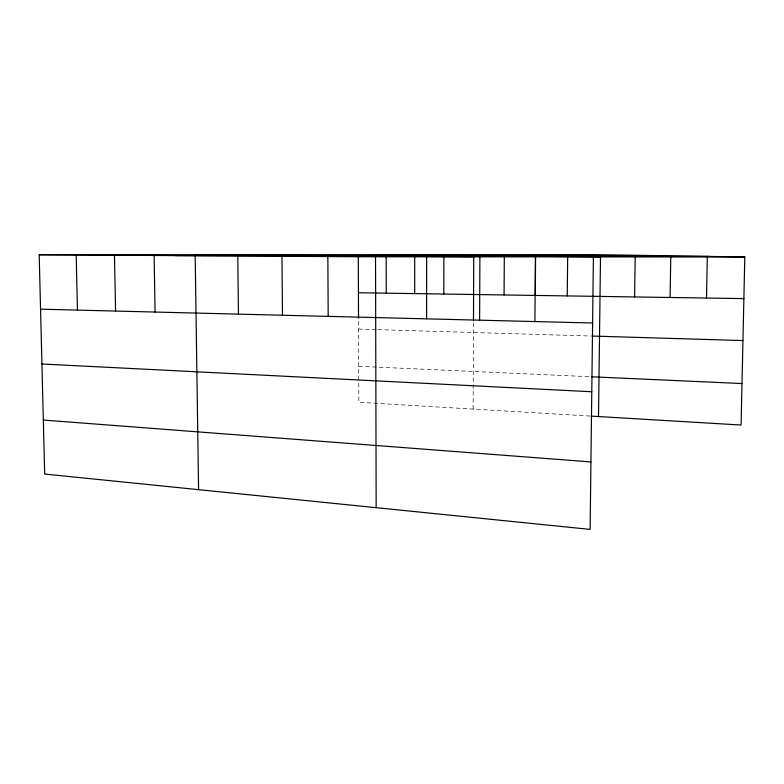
<?xml version="1.0" encoding="UTF-8"?>
<svg xmlns="http://www.w3.org/2000/svg" width="784" height="784" viewBox="0 0 784 784"><rect width="100%" height="100%" fill="white"/><g stroke="black" fill="none" stroke-linecap="round" stroke-linejoin="round"><path stroke-width="0.59" stroke-dasharray="3.92 2.94" d="M473.124 409.091L473.477 321.822M358.562 329.074L376.663 329.613M377.868 329.652L591.038 336.022M358.7 366.314L590.558 376.741M590.087 416.049L358.827 402.29L358.523 319.392"/><path stroke-width="1.18" d="M414.697 293.598L414.697 256.789M426.584 318.853L426.643 254.653M443.803 294.039L443.881 256.809M473.477 320.636L473.742 256.819L195.167 254.712L198.587 489.667M479.612 320.176L479.906 254.633M504.073 294.951L504.308 256.838M534.904 321.567L535.452 254.624M535.286 295.431L535.599 256.858M567.253 295.911L567.655 256.878M593.429 254.614L590.117 529.386L44.678 474.046L39.2 254.741L593.429 254.614L744.8 256.985L741.076 425.036L591.283 416.128M598.506 416.549L600.505 256.897L375.526 254.663L376.163 507.679M634.599 296.93L635.197 256.917M670.085 297.469L670.781 256.946M706.502 298.028L707.305 256.966M175.518 255.604L661.216 255.672M279.976 256.26L709.951 256.437M39.2 254.741L358.298 256.75L744.8 256.985M358.425 292.746L743.879 298.596M40.562 309.18L592.606 323.008M592.253 336.052L742.948 340.56M591.763 376.79L741.997 383.552M41.934 363.992L591.773 391.755M43.336 420.048L590.93 461.923M76.185 254.731L77.43 310.101M114.454 254.731L115.581 311.062M154.095 254.722L155.085 312.052M237.758 254.692L238.454 314.139M281.956 254.682L282.485 315.237M327.839 254.673L328.192 316.383M358.298 256.75L358.523 318.186M386.179 256.77L386.247 293.167"/></g></svg>
